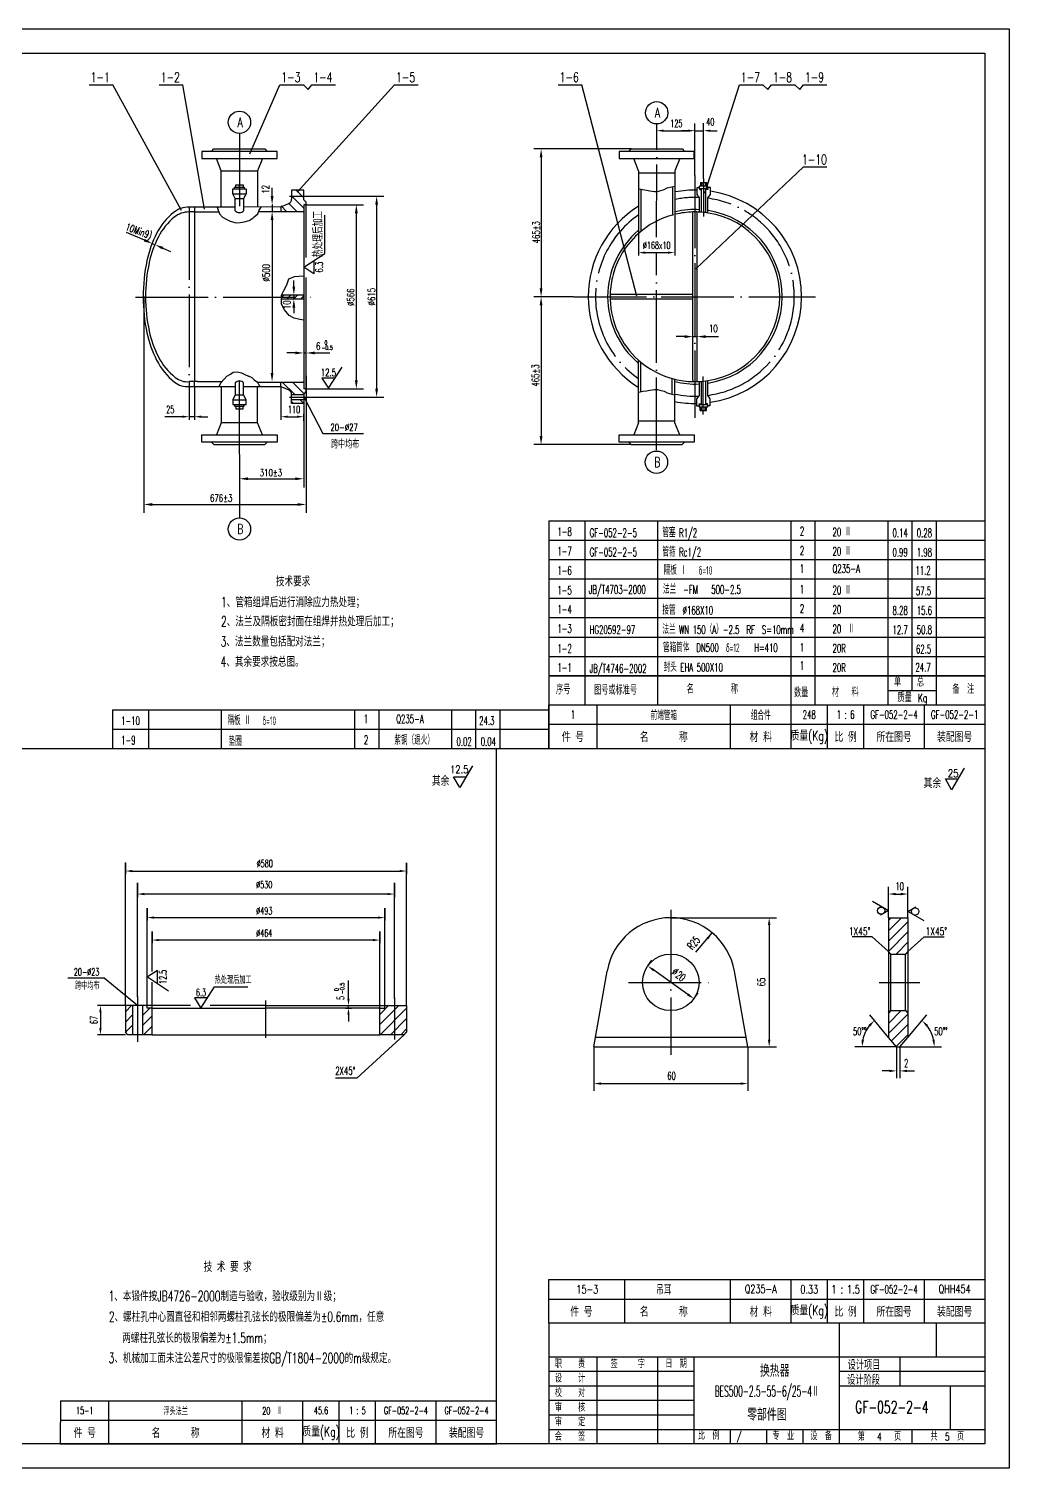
# Model space of a CAD drawing. Extents: x -1168 to 1459, y 189 to 1542.
# Drawn here: x 155 to 559, y 189 to 783 of the extents above; entities that cross this region are included whole.
import ezdxf
from ezdxf.enums import TextEntityAlignment as Align

# ---------------------------------------------------------------- set-up
doc = ezdxf.new("R2010")
doc.units = 0
doc.header["$MEASUREMENT"] = 0
doc.linetypes.add('DASHDOT-M', pattern=[36, 30, -3, 0, -3])
doc.layers.get('0').update_dxf_attribs({"linetype": 'CONTINUOUS'})
for name, color, linetype in [('1', 3, 'CONTINUOUS'), ('CDR_DWG1', 4, 'CONTINUOUS'), ('CDR_DWG2', 2, 'CONTINUOUS'), ('CDR_DWG3', 1, 'DASHDOT-M'), ('XS', 2, 'CONTINUOUS')]:
    doc.layers.add(name, color=color, linetype=linetype)
doc.styles.add('HZ', font='romans', dxfattribs={"width": 0.7, "bigfont": 'hz'})

# ---------------------------------------------------------------- blocks, each defined once
blk = doc.blocks.new('*X80')
at = {"color": 0}
for p, q in [((143.52, 259.53), (135.66, 267.39)), ((147.66, 259.63), (136.76, 270.53)), ((147.66, 263.88), (141, 270.53)), ((147.66, 268.12), (145.25, 270.53)), ((139.27, 259.53), (135.66, 263.15))]:
    blk.add_line(p, q, dxfattribs=at)
blk = doc.blocks.new('*X79')
at = {"color": 0}
for p, q in [((139.69, 161.53), (136.66, 164.57)), ((143.94, 161.53), (139.94, 165.53)), ((147.66, 162.05), (144.18, 165.53)), ((138.21, 154.53), (135.66, 157.08)), ((142.45, 154.53), (139.45, 157.53)), ((146.69, 154.53), (143.69, 157.53))]:
    blk.add_line(p, q, dxfattribs=at)
blk = doc.blocks.new('*X98')
at = {"layer": '1', "color": 0, "linetype": 'Continuous'}
for p, q in [((-20757.83, -20036.37), (-20752.44, -20030.97)), ((-20757.83, -20032.13), (-20756.68, -20030.97)), ((-20757.83, -20040.61), (-20749.83, -20032.61)), ((-20757.83, -20044.86), (-20749.83, -20036.85)), ((-20754.71, -20045.97), (-20749.83, -20041.1)), ((-20757.83, -20074.55), (-20752.59, -20069.31)), ((-20757.83, -20070.31), (-20756.83, -20069.31)), ((-20757.83, -20078.8), (-20749.83, -20070.8)), ((-20756.6, -20081.81), (-20749.83, -20075.04)), ((-20754.66, -20084.11), (-20749.83, -20079.28))]:
    blk.add_line(p, q, dxfattribs=at)
blk = doc.blocks.new('MM')
at = {"layer": 'XS', "color": 3}
blk.add_lwpolyline([(3.85, 6.67), (0, 0), (-1.93, 3.33)], dxfattribs=at)
blk.add_circle((0, 3), 1.5, dxfattribs=at)
blk = doc.blocks.new('*X76')
for p, q in [((120.32, 159.7), (115.19, 164.82)), ((124.13, 160.13), (119.43, 164.82)), ((124, 164.5), (123.68, 164.82)), ((119.77, 156), (119, 156.77)), ((124, 156.01), (122.35, 157.67))]:
    blk.add_line(p, q)
blk = doc.blocks.new('*X74')
for p, q in [((115.19, 200.04), (115.76, 200.61)), ((116.99, 199.01), (118.59, 200.61)), ((119.82, 199.01), (121.42, 200.61)), ((122.65, 199.01), (124, 200.37))]:
    blk.add_line(p, q)
blk = doc.blocks.new('*X75')
for p, q in [((124, 240.87), (120.87, 244)), ((121.21, 235.18), (117.79, 238.6)), ((124, 236.62), (119, 241.62)), ((116.96, 235.18), (114.65, 237.49))]:
    blk.add_line(p, q)

msp = doc.modelspace()

# ---------------------------------------------------------------- linework, layer by layer
for p, q in [((-281.63, 782.8), (559.37, 782.8)), ((559.37, 782.8), (559.37, 188.8)), ((179.81, 759.73), (189.51, 759.73)), ((217.82, 707.8), (189.51, 759.73)), ((208.73, 759.73), (218.43, 759.73)), ((227.35, 708.36), (218.43, 759.73)), ((246.01, 731.23), (258.48, 759.73)), ((258.48, 759.73), (268.18, 759.73)), ((265.65, 715.4), (305.78, 759.73)), ((268.18, 759.73), (270.2, 757.72)), ((270.2, 757.72), (271.69, 759.73)), ((271.69, 759.73), (281.39, 759.73)), ((305.78, 759.73), (315.48, 759.73)), ((373.29, 759.73), (382.99, 759.73)), ((405.7, 672.45), (382.99, 759.73)), ((433.8, 714.97), (448.04, 759.73)), ((448.04, 759.73), (457.74, 759.73)), ((457.74, 759.73), (459.76, 757.72)), ((459.76, 757.72), (461.25, 759.73)), ((461.25, 759.73), (470.95, 759.73)), ((470.95, 759.73), (472.97, 757.72)), ((472.97, 757.72), (474.46, 759.73)), ((474.46, 759.73), (484.16, 759.73)), ((429.7, 722.28), (429.7, 743.67)), ((433.27, 721.07), (433.27, 743.83)), ((413.95, 740.16), (413.95, 742.01)), ((416.75, 740.76), (426.9, 740.76)), ((426.9, 740.76), (424.1, 740.76)), ((429.7, 740.16), (429.7, 742.01)), ((429.7, 740.76), (433.27, 740.76)), ((429.7, 740.76), (433.27, 740.76)), ((433.27, 740.76), (433.27, 742.01)), ((436.07, 740.76), (438.87, 740.76)), ((403.53, 733.21), (363.24, 733.21)), ((366.24, 729.71), (366.24, 675.71)), ((430.09, 683.77), (474.46, 725.79)), ((474.46, 725.79), (484.16, 725.79)), ((255.27, 713.74), (255.27, 717.24)), ((269.28, 713.69), (301.39, 713.69)), ((406.54, 716.75), (408.16, 716.42)), ((408.16, 716.42), (409.76, 716.24)), ((409.76, 716.24), (411.1, 715.89)), ((411.1, 715.89), (413, 715.71)), ((413, 715.71), (414.33, 715.71)), ((414.33, 715.71), (415.22, 715.89)), ((415.22, 715.89), (416.97, 716.42)), ((416.97, 716.42), (418.29, 717.11)), ((418.29, 717.11), (420.21, 717.64)), ((420.21, 717.64), (421.38, 717.82)), ((232.66, 709.23), (232.98, 708.02)), ((232.98, 708.02), (233.57, 706.5)), ((249.44, 706.5), (249.93, 707.91)), ((249.93, 707.91), (250.72, 709.21)), ((250.72, 709.21), (250.73, 709.26)), ((255.27, 710.25), (255.27, 707.4)), ((269.35, 710.21), (293.01, 710.21)), ((298.39, 710.19), (298.39, 634.24)), ((421.35, 707.39), (421.35, 706.3)), ((233.57, 706.5), (234.75, 705.08)), ((234.75, 705.08), (236.53, 704.04)), ((236.53, 704.04), (238, 703.46)), ((238, 703.46), (240.38, 702.75)), ((240.38, 702.75), (242.15, 702.85)), ((242.15, 702.85), (243.72, 703.1)), ((243.72, 703.1), (245.79, 703.69)), ((245.79, 703.69), (247.27, 704.62)), ((247.27, 704.62), (247.87, 705.21)), ((247.87, 705.21), (249.44, 706.5)), ((255.24, 704.3), (255.24, 640.72)), ((276.99, 690.07), (276.99, 705.87)), ((290.01, 706.71), (290.01, 637.71)), ((421.35, 706.85), (421.35, 689.19)), ((202.57, 695.59), (195.24, 698.75)), ((406.44, 700.27), (406.44, 699.49)), ((406.44, 699.49), (406.44, 698.21)), ((406.44, 698.21), (406.44, 689.19)), ((210.18, 692.29), (213.39, 690.9)), ((268.29, 684.37), (276.99, 690.07)), ((409.24, 690.44), (418.55, 690.44)), ((272.45, 681.74), (268.29, 684.37)), ((272.45, 687.11), (272.45, 681.74)), ((264.23, 676.42), (264.23, 678.89)), ((202.34, 672.38), (202.34, 583)), ((264.23, 672.83), (264.23, 671.27)), ((379.64, 672.21), (363.24, 672.21)), ((379.64, 672.21), (363.24, 672.21)), ((264.23, 667.77), (264.23, 665.46)), ((366.24, 668.71), (366.24, 613.86)), ((425.42, 655.77), (421.92, 655.77)), ((428.88, 655.81), (430.54, 655.81)), ((434.07, 655.77), (439.4, 655.77)), ((264.79, 649.03), (261.29, 649.03)), ((272.85, 649.03), (279.09, 649.03)), ((278.47, 634.46), (284.17, 643.16)), ((233.38, 635.21), (234.14, 636.75)), ((234.14, 636.75), (235.43, 638.22)), ((235.43, 638.22), (236.53, 639.51)), ((236.53, 639.51), (238.03, 640.33)), ((238.03, 640.33), (239.19, 641.07)), ((239.19, 641.07), (240.96, 641.23)), ((240.96, 641.23), (242.67, 640.82)), ((242.67, 640.82), (243.96, 640.17)), ((243.96, 640.17), (245.46, 639.51)), ((247.04, 638.72), (245.46, 639.51)), ((247.04, 638.72), (247.93, 637.97)), ((247.93, 637.97), (249.22, 636.93)), ((249.22, 636.93), (249.96, 635.62)), ((249.96, 635.62), (250.2, 635.21)), ((269.3, 639.59), (269.3, 593.62)), ((275.84, 638.63), (278.47, 634.46)), ((281.21, 638.63), (275.84, 638.63)), ((221.06, 635.21), (221.06, 621.47)), ((223.21, 635.22), (223.21, 621.47)), ((258.93, 635.21), (258.93, 621.47)), ((268.45, 630.65), (276.14, 615.84)), ((269.28, 630.74), (301.39, 630.74)), ((269.35, 634.21), (293.01, 634.21)), ((406.54, 632.87), (408.16, 633.21)), ((408.16, 633.21), (409.76, 633.39)), ((409.76, 633.39), (411.1, 633.74)), ((411.1, 633.74), (413, 633.92)), ((413, 633.92), (414.33, 633.92)), ((414.33, 633.92), (415.22, 633.74)), ((415.22, 633.74), (416.97, 633.21)), ((416.97, 633.21), (418.29, 632.52)), ((418.29, 632.52), (420.21, 631.99)), ((268.29, 628.23), (268.29, 593.57)), ((218.26, 622.72), (210.96, 622.72)), ((223.21, 622.72), (221.06, 622.72)), ((226.01, 622.72), (228.81, 622.72)), ((261.73, 622.72), (265.49, 622.72)), ((276.14, 615.84), (292.98, 615.84)), ((241.79, 607.15), (241.79, 580.96)), ((403.44, 611.21), (363.24, 611.21)), ((245.29, 597.12), (265.8, 597.12)), ((269.3, 595.07), (269.3, 583)), ((205.84, 586.5), (265.8, 586.5)), ((369.37, 579.8), (549.37, 579.8)), ((369.37, 571.8), (549.37, 571.8)), ((369.37, 563.8), (549.37, 563.8)), ((369.37, 563.8), (549.37, 563.8)), ((369.37, 555.8), (549.37, 555.8)), ((369.37, 547.8), (549.37, 547.8)), ((369.37, 547.8), (549.37, 547.8)), ((369.37, 539.8), (549.37, 539.8)), ((369.37, 531.8), (549.37, 531.8)), ((369.37, 531.8), (549.37, 531.8)), ((369.37, 523.8), (549.37, 523.8)), ((369.37, 515.8), (549.37, 515.8)), ((549.37, 515.8), (369.37, 515.8)), ((519.37, 509.8), (519.37, 515.8)), ((509.37, 509.8), (529.37, 509.8)), ((339.37, 485.8), (339.37, 501.8)), ((369.37, 485.8), (369.37, 503.8)), ((189.38, 493.8), (369.37, 493.8)), ((369.37, 495.8), (549.37, 495.8)), ((369.37, 495.8), (549.37, 495.8)), ((-256.63, 485.8), (549.37, 485.8)), ((347.87, 198.8), (347.87, 485.8)), ((369.37, 485.8), (549.37, 485.8)), ((194.73, 379.69), (194.73, 438.76)), ((194.73, 438.66), (194.73, 433.99)), ((197.53, 435.24), (307.93, 435.24)), ((310.73, 379.56), (310.73, 438.66)), ((310.73, 438.66), (310.73, 433.99)), ((199.73, 383.31), (199.73, 430.36)), ((199.73, 430.36), (199.73, 424.49)), ((305.73, 382.58), (305.73, 430.36)), ((305.73, 430.36), (305.73, 424.49)), ((509.57, 415.97), (509.57, 428.74)), ((517.57, 415.97), (517.57, 428.74)), ((302.93, 425.74), (202.53, 425.74)), ((512.57, 425.74), (514.57, 425.74)), ((203.73, 379.69), (203.73, 419.94)), ((203.73, 419.94), (203.73, 414.78)), ((206.53, 416.03), (298.93, 416.03)), ((301.73, 379.65), (301.73, 419.86)), ((301.73, 419.86), (301.73, 414.78)), ((419.74, 415.97), (463.34, 415.97)), ((205.73, 393.72), (205.73, 410.22)), ((205.73, 410.22), (205.73, 405.5)), ((299.73, 378.66), (299.73, 410.22)), ((299.73, 410.22), (299.73, 405.5)), ((460.34, 412.97), (460.34, 365.64)), ((296.93, 406.75), (208.53, 406.75)), ((430.1, 401.7), (436.85, 409.76)), ((502.86, 408.02), (494.6, 408.02)), ((509.57, 401.97), (502.86, 408.02)), ((517.57, 401.97), (524.28, 408.02)), ((524.28, 408.02), (532.54, 408.02)), ((410.24, 396.08), (411.99, 398.52)), ((208.01, 394.19), (203.84, 391.56)), ((208.01, 388.82), (208.01, 394.19)), ((426.8, 384.27), (412.69, 394.34)), ((186.02, 390.97), (171.02, 390.97)), ((199.73, 379.71), (186.02, 390.97)), ((203.84, 391.56), (212.55, 385.86)), ((205.73, 377.57), (205.73, 389.32)), ((225.84, 378.71), (231.54, 387.41)), ((231.54, 387.41), (245.29, 387.41)), ((286.77, 382.51), (286.77, 390)), ((228.58, 382.88), (223.21, 382.88)), ((223.21, 382.88), (225.84, 378.71)), ((429.24, 382.53), (430.98, 384.97)), ((194.73, 379.69), (183.18, 379.69)), ((184.43, 376.89), (184.43, 370.51)), ((285.53, 379.71), (288.02, 379.71)), ((285.53, 378.71), (288.02, 378.71)), ((286.77, 378.71), (286.77, 379.71)), ((286.77, 375.91), (286.77, 373.11)), ((509.57, 366.61), (501.81, 375.85)), ((517.57, 366.61), (525.33, 375.85)), ((194.73, 367.71), (183.18, 367.71)), ((309.73, 367.71), (290.18, 349.75)), ((387.97, 362.64), (387.97, 344.53)), ((451.52, 362.64), (451.52, 344.53)), ((451.91, 362.64), (463.34, 362.64)), ((512.9, 362.64), (495.65, 362.64)), ((512.9, 362.64), (512.9, 349.76)), ((514.24, 362.64), (514.24, 349.76)), ((514.24, 362.64), (531.49, 362.64)), ((509.9, 352.76), (506.9, 352.76)), ((517.24, 352.76), (520.24, 352.76)), ((290.18, 349.75), (281.35, 349.75)), ((390.97, 347.53), (448.52, 347.53)), ((369.37, 258.62), (549.37, 258.62)), ((369.37, 258.62), (549.37, 258.62)), ((489.36, 198.83), (489.36, 248.83)), ((529.36, 234.83), (529.36, 248.83)), ((369.36, 234.83), (549.36, 234.83)), ((389.36, 198.83), (389.36, 234.83)), ((414.36, 198.83), (414.36, 234.83)), ((429.36, 198.83), (429.36, 234.83)), ((514.36, 222.83), (514.36, 234.83)), ((514.36, 222.83), (514.36, 234.83)), ((369.36, 228.83), (429.36, 228.83)), ((489.36, 228.83), (549.36, 228.83)), ((369.36, 222.83), (429.36, 222.83)), ((489.36, 222.83), (549.36, 222.83)), ((534.98, 222.83), (534.98, 204.83)), ((369.36, 216.83), (429.36, 216.83)), ((167.97, 208.62), (347.97, 208.62)), ((369.36, 210.83), (429.36, 210.83)), ((369.36, 204.83), (549.36, 204.83)), ((444.36, 198.83), (444.36, 204.83)), ((459.36, 198.83), (459.36, 204.83)), ((474.36, 198.83), (474.36, 204.83)), ((519.36, 198.83), (519.36, 204.83)), ((167.87, 198.8), (347.87, 198.8)), ((559.37, 188.8), (-281.63, 188.8))]:
    msp.add_line(p, q)
for points in [[(337.88, 478.63), (332.73, 469.7), (330.15, 474.16), (335.3, 474.16)], [(540.77, 477.68), (535.62, 468.76), (533.04, 473.22), (538.19, 473.22)]]:
    msp.add_lwpolyline(points)
for centre, radius, start, end in [((429.7, 672.21), 35, 178.15457, 181.8018), ((512.9, 362.64), 14.25, 142.08086, 167.91914), ((514.24, 362.64), 14.25, 12.08086, 37.91914)]:
    msp.add_arc(centre, radius, start, end)
for points in [[(416.75, 741.22), (416.75, 740.29), (413.95, 740.76)], [(426.9, 741.22), (426.9, 740.29), (429.7, 740.76)], [(426.9, 741.22), (426.9, 740.29), (429.7, 740.76)], [(436.07, 741.22), (436.07, 740.29), (433.27, 740.76)], [(366.82, 729.71), (365.66, 729.71), (366.24, 733.21)], [(255.85, 713.74), (254.68, 713.74), (255.27, 710.24)], [(298.97, 710.19), (297.81, 710.19), (298.39, 713.69)], [(255.85, 703.89), (254.68, 703.89), (255.27, 707.39)], [(290.59, 706.71), (289.42, 706.71), (290.01, 710.21)], [(202.34, 695.05), (202.8, 696.12), (205.78, 694.2)], [(209.95, 691.75), (210.41, 692.82), (206.96, 693.68)], [(409.24, 690.9), (409.24, 689.97), (406.44, 690.44)], [(418.55, 690.9), (418.55, 689.97), (421.35, 690.44)], [(264.81, 676.42), (263.64, 676.42), (264.23, 672.92)], [(264.81, 667.77), (263.64, 667.77), (264.23, 671.27)], [(366.82, 675.71), (365.66, 675.71), (366.24, 672.21)], [(366.82, 668.71), (365.66, 668.71), (366.24, 672.21)], [(425.42, 655.18), (425.42, 656.35), (428.92, 655.77)], [(434.07, 655.18), (434.07, 656.35), (430.57, 655.77)], [(264.79, 648.45), (264.79, 649.61), (268.29, 649.03)], [(272.85, 648.45), (272.85, 649.61), (269.35, 649.03)], [(255.83, 640.72), (254.66, 640.72), (255.24, 637.22)], [(290.59, 637.71), (289.42, 637.71), (290.01, 634.21)], [(298.97, 634.24), (297.81, 634.24), (298.39, 630.74)], [(218.26, 623.19), (218.26, 622.26), (221.06, 622.72)], [(226.01, 623.19), (226.01, 622.26), (223.21, 622.72)], [(261.73, 623.19), (261.73, 622.26), (258.93, 622.72)], [(265.49, 623.19), (265.49, 622.26), (268.29, 622.72)], [(366.82, 614.71), (365.66, 614.71), (366.24, 611.21)], [(245.29, 596.53), (245.29, 597.7), (241.79, 597.12)], [(264.79, 596.53), (264.79, 597.7), (268.29, 597.12)], [(205.84, 585.91), (205.84, 587.08), (202.34, 586.5)], [(265.8, 585.91), (265.8, 587.08), (269.3, 586.5)], [(197.53, 435.7), (197.53, 434.77), (194.73, 435.24)], [(307.93, 435.7), (307.93, 434.77), (310.73, 435.24)], [(202.53, 426.21), (202.53, 425.27), (199.73, 425.74)], [(302.93, 426.21), (302.93, 425.27), (305.73, 425.74)], [(512.57, 426.24), (512.57, 425.24), (509.57, 425.74)], [(514.57, 426.24), (514.57, 425.24), (517.57, 425.74)], [(206.53, 416.49), (206.53, 415.56), (203.73, 416.03)], [(298.93, 416.49), (298.93, 415.56), (301.73, 416.03)], [(459.84, 412.97), (460.84, 412.97), (460.34, 415.97)], [(208.53, 407.21), (208.53, 406.28), (205.73, 406.75)], [(296.93, 407.21), (296.93, 406.28), (299.73, 406.75)], [(434.54, 407.78), (435.31, 407.14), (436.85, 409.76)], [(412.98, 394.75), (412.4, 393.93), (410.24, 396.08)], [(287.23, 382.51), (286.3, 382.51), (286.77, 379.71)], [(427.09, 384.68), (426.51, 383.86), (429.24, 382.53)], [(184.9, 376.89), (183.96, 376.89), (184.43, 379.69)], [(287.23, 375.91), (286.3, 375.91), (286.77, 378.71)], [(184.9, 370.51), (183.96, 370.51), (184.43, 367.71)], [(502.02, 371.05), (501.3, 371.74), (503.74, 373.56)], [(525.12, 371.05), (525.84, 371.74), (523.4, 373.56)], [(459.84, 365.64), (460.84, 365.64), (460.34, 362.64)], [(498.47, 365.67), (499.46, 365.57), (498.65, 362.64)], [(528.67, 365.67), (527.68, 365.57), (528.49, 362.64)], [(509.9, 353.26), (509.9, 352.26), (512.9, 352.76)], [(517.24, 353.26), (517.24, 352.26), (514.24, 352.76)], [(390.97, 348.03), (390.97, 347.03), (387.97, 347.53)], [(448.52, 348.03), (448.52, 347.03), (451.52, 347.53)]]:
    msp.add_solid(points)
at = {"layer": 'CDR_DWG1'}
for p, q in [((-256.63, 772.8), (549.37, 772.8)), ((549.37, 772.8), (549.37, 198.8)), ((257.29, 732.21), (226.29, 732.21)), ((226.29, 732.21), (226.29, 729.21)), ((230.29, 732.21), (231.29, 733.21)), ((231.29, 733.21), (252.29, 733.21)), ((252.29, 733.21), (253.29, 732.21)), ((257.29, 729.21), (257.29, 732.21)), ((400.28, 732.21), (398.44, 732.21)), ((398.44, 732.21), (398.44, 729.21)), ((402.44, 732.21), (400.28, 732.21)), ((402.44, 732.21), (403.44, 733.21)), ((429.44, 732.21), (402.44, 732.21)), ((403.44, 733.21), (404.75, 733.21)), ((404.75, 733.21), (424.44, 733.21)), ((424.44, 733.21), (425.44, 732.21)), ((429.44, 729.21), (429.44, 732.21)), ((226.29, 729.21), (257.29, 729.21)), ((234.29, 724.21), (232.29, 729.21)), ((251.29, 729.21), (249.29, 724.21)), ((251.29, 729.21), (251.29, 729.21)), ((398.44, 729.21), (400.28, 729.21)), ((400.28, 729.21), (402.45, 729.21)), ((402.45, 729.21), (404.48, 729.21)), ((404.44, 729.21), (429.44, 729.21)), ((406.44, 724.21), (404.44, 729.21)), ((423.44, 729.21), (421.44, 724.21)), ((423.44, 729.21), (423.44, 729.21)), ((234.29, 724.21), (249.29, 724.21)), ((234.29, 709.23), (234.29, 724.21)), ((249.29, 724.21), (249.29, 709.26)), ((406.44, 724.21), (406.44, 723.31)), ((406.44, 723.34), (421.35, 723.34)), ((406.44, 723.31), (406.44, 700.27)), ((421.35, 724.25), (421.35, 723.35)), ((421.35, 723.35), (421.35, 707.39)), ((432.06, 719.31), (432.06, 717.88)), ((432.06, 719.31), (434.59, 719.31)), ((432.59, 719.31), (432.59, 717.88)), ((434.06, 719.31), (434.06, 717.88)), ((434.59, 719.31), (434.59, 717.88)), ((239.01, 716.71), (244.51, 716.71)), ((239.01, 714.71), (239.01, 716.71)), ((239.01, 714.71), (244.51, 714.71)), ((240.01, 712.71), (239.01, 714.71)), ((239.76, 717.41), (243.76, 717.41)), ((239.76, 716.71), (239.76, 717.41)), ((240.26, 718.41), (243.26, 718.41)), ((240.26, 717.41), (240.26, 718.41)), ((241.76, 717.41), (241.76, 718.41)), ((243.26, 718.41), (243.26, 717.41)), ((244.51, 714.71), (243.51, 712.71)), ((243.76, 717.41), (243.76, 716.71)), ((244.51, 716.71), (244.51, 714.71)), ((263.29, 716.21), (263.29, 712.51)), ((268.29, 716.21), (263.29, 716.21)), ((268.29, 712.21), (268.29, 716.21)), ((407.42, 716.61), (407.42, 699.31)), ((420.46, 717.53), (420.46, 706.01)), ((430.57, 717.34), (431.56, 717.34)), ((430.57, 714.47), (430.57, 717.34)), ((431.56, 713.11), (430.57, 714.47)), ((431.56, 717.34), (431.56, 717.86)), ((431.56, 716.85), (431.56, 717.34)), ((431.56, 716.85), (431.56, 716.48)), ((431.56, 716.48), (432.45, 716.48)), ((431.56, 708.25), (431.56, 713.11)), ((435.09, 717.86), (431.57, 717.86)), ((431.57, 716.88), (435.09, 716.88)), ((432.46, 707.01), (432.46, 716.88)), ((434.19, 706.83), (434.19, 716.88)), ((435.09, 716.48), (434.2, 716.48)), ((435.09, 717.34), (435.09, 717.86)), ((436.07, 717.34), (435.09, 717.34)), ((435.09, 716.85), (435.09, 717.34)), ((435.09, 716.88), (435.09, 716.48)), ((435.09, 713.11), (436.07, 714.47)), ((435.09, 707.7), (435.09, 713.11)), ((436.07, 714.47), (436.07, 717.34)), ((240.01, 709.24), (221.06, 709.2)), ((223.22, 707.21), (221.06, 707.22)), ((223.2, 709.21), (223.2, 707.22)), ((223.22, 707.21), (223.22, 637.22)), ((223.22, 707.21), (224.57, 707.21)), ((224.57, 707.21), (233.27, 707.21)), ((240.01, 712.71), (243.51, 712.71)), ((240.01, 707.71), (240.01, 712.71)), ((243.51, 712.71), (243.51, 707.71)), ((258.93, 709.28), (243.51, 709.25)), ((249.93, 707.39), (259.11, 707.39)), ((258.93, 709.28), (262.1, 710.68)), ((258.93, 709.28), (258.93, 707.39)), ((259.11, 707.39), (268.38, 707.39)), ((269.29, 711.21), (268.29, 712.21)), ((269.29, 710.21), (268.29, 710.21)), ((268.29, 710.21), (268.29, 707.64)), ((268.29, 707.64), (268.29, 672.9)), ((269.29, 710.48), (269.29, 711.21)), ((269.29, 688.37), (269.29, 710.48)), ((428.86, 673.33), (428.86, 707.08)), ((430.52, 707.08), (430.52, 637.32)), ((431.56, 707.05), (431.56, 708.14)), ((435.09, 706.65), (435.09, 707.7)), ((205.84, 694.15), (206.95, 693.69)), ((261.36, 677.1), (262.23, 679.64)), ((262.23, 679.64), (264.47, 680.53)), ((264.47, 680.53), (266.34, 680.69)), ((266.34, 680.69), (268.33, 680.84)), ((269.29, 634.39), (269.29, 680.15)), ((259.13, 672.92), (260, 674.56)), ((259.13, 671.27), (259.13, 672.92)), ((259.13, 669.18), (259.13, 671.27)), ((268.28, 672.83), (259.37, 672.83)), ((268.33, 671.27), (259.37, 671.27)), ((260, 674.56), (261.36, 677.1)), ((268.29, 672.9), (268.29, 671.33)), ((268.29, 671.33), (268.29, 637.06)), ((394.72, 673.26), (428.87, 673.26)), ((428.87, 671.26), (394.72, 671.26)), ((428.86, 671.12), (428.86, 673.33)), ((260.37, 666.8), (259.13, 669.18)), ((262.36, 664.55), (260.37, 666.8)), ((428.86, 637.83), (428.86, 671.12)), ((264.34, 663.37), (262.36, 664.55)), ((266.71, 662.9), (264.34, 663.37)), ((268.33, 662.61), (266.71, 662.9)), ((268.29, 649.03), (269.35, 649.03)), ((406.44, 644.94), (406.44, 646.22)), ((406.44, 644.15), (406.44, 644.94)), ((406.44, 621.11), (406.44, 644.15)), ((407.42, 633.06), (407.42, 645.11)), ((223.24, 637.22), (221.11, 637.26)), ((223.21, 635.22), (223.22, 637.22)), ((224.53, 637.21), (223.24, 637.22)), ((224.53, 637.21), (234.51, 637.21)), ((240.01, 636.71), (240.01, 631.71)), ((243.51, 631.71), (243.51, 636.71)), ((249.09, 637.04), (259.06, 637.04)), ((258.93, 635.21), (258.93, 637.04)), ((259.06, 637.04), (268.38, 637.04)), ((268.29, 637.06), (268.29, 634.21)), ((420.37, 631.96), (420.37, 638.31)), ((421.35, 637.03), (421.35, 638.12)), ((421.35, 621.08), (421.35, 637.03)), ((428.86, 637.83), (428.87, 637.35)), ((431.41, 637.32), (431.41, 636.49)), ((431.41, 636.49), (431.41, 631.47)), ((432.3, 637.43), (432.3, 627.7)), ((434.04, 637.52), (434.04, 627.7)), ((434.93, 637.62), (434.93, 636.85)), ((434.93, 636.85), (434.93, 631.47)), ((221.11, 635.21), (240.01, 635.21)), ((234.29, 635.21), (234.29, 620.21)), ((240.01, 631.71), (239.01, 629.71)), ((239.01, 629.71), (244.51, 629.71)), ((239.01, 629.71), (239.01, 627.71)), ((240.01, 631.71), (243.51, 631.71)), ((243.51, 635.21), (258.93, 635.21)), ((244.51, 629.71), (243.51, 631.71)), ((244.51, 627.71), (244.51, 629.71)), ((249.29, 620.21), (249.29, 635.21)), ((258.93, 635.21), (262.12, 633.75)), ((263.29, 629.89), (263.29, 631.93)), ((263.29, 631.93), (263.29, 631.93)), ((263.29, 628.21), (263.29, 629.89)), ((263.34, 631.91), (268.32, 631.91)), ((263.34, 629.88), (268.32, 629.88)), ((269.29, 634.21), (268.29, 634.21)), ((269.29, 633.21), (268.29, 632.21)), ((268.29, 632.21), (268.29, 631.93)), ((268.29, 631.93), (268.29, 629.89)), ((268.29, 629.89), (268.29, 628.21)), ((269.29, 633.21), (269.29, 634.39)), ((420.21, 631.99), (421.38, 631.81)), ((431.41, 631.47), (430.42, 630.11)), ((430.42, 630.11), (430.42, 627.24)), ((434.93, 631.47), (435.92, 630.11)), ((435.92, 630.11), (435.92, 627.24)), ((239.01, 627.71), (244.51, 627.71)), ((239.76, 627.71), (239.76, 627.01)), ((239.76, 627.01), (243.76, 627.01)), ((240.26, 627.01), (240.26, 626.01)), ((240.26, 626.01), (243.26, 626.01)), ((241.76, 627.01), (241.76, 626.01)), ((243.26, 626.01), (243.26, 627.01)), ((243.76, 627.01), (243.76, 627.71)), ((268.29, 628.21), (263.29, 628.21)), ((268.29, 621.09), (268.29, 623.97)), ((430.42, 627.24), (431.41, 627.24)), ((431.41, 628.1), (432.29, 628.1)), ((431.41, 627.73), (431.41, 628.09)), ((431.41, 627.73), (431.41, 627.24)), ((431.41, 627.24), (431.41, 626.71)), ((431.42, 627.7), (434.93, 627.7)), ((434.93, 626.71), (431.42, 626.71)), ((431.91, 625.27), (431.91, 626.7)), ((431.91, 625.27), (434.43, 625.27)), ((432.43, 625.27), (432.43, 626.7)), ((433.91, 625.27), (433.91, 626.7)), ((434.95, 628.1), (434.05, 628.1)), ((434.43, 625.27), (434.43, 626.7)), ((434.93, 627.73), (434.95, 628.1)), ((434.93, 627.73), (434.93, 627.24)), ((434.93, 627.24), (434.93, 626.71)), ((435.92, 627.24), (434.93, 627.24)), ((234.29, 620.21), (232.29, 615.21)), ((249.29, 620.21), (234.29, 620.21)), ((251.29, 615.21), (249.29, 620.21)), ((406.44, 620.21), (404.44, 615.21)), ((406.44, 620.21), (406.44, 621.11)), ((406.44, 621.08), (421.35, 621.08)), ((421.35, 620.17), (421.35, 621.08)), ((423.44, 615.21), (421.44, 620.21)), ((226.29, 615.21), (257.29, 615.21)), ((226.29, 612.21), (226.29, 615.21)), ((257.29, 612.21), (226.29, 612.21)), ((230.29, 612.21), (231.29, 611.21)), ((251.29, 615.21), (251.29, 615.21)), ((252.29, 611.21), (253.29, 612.21)), ((257.29, 615.21), (257.29, 612.21)), ((398.44, 615.21), (400.28, 615.21)), ((398.44, 612.21), (398.44, 615.21)), ((400.28, 612.21), (398.44, 612.21)), ((400.28, 615.21), (402.45, 615.21)), ((402.44, 612.21), (400.28, 612.21)), ((429.44, 612.21), (402.44, 612.21)), ((402.44, 612.21), (403.44, 611.21)), ((402.45, 615.21), (404.48, 615.21)), ((404.44, 615.21), (429.44, 615.21)), ((423.44, 615.21), (423.44, 615.21)), ((424.44, 611.21), (425.44, 612.21)), ((429.44, 615.21), (429.44, 612.21)), ((231.29, 611.21), (252.29, 611.21)), ((403.44, 611.21), (404.75, 611.21)), ((404.75, 611.21), (424.44, 611.21)), ((369.37, 579.8), (369.37, 485.8)), ((384.37, 515.8), (384.37, 579.8)), ((414.37, 515.8), (414.37, 579.8)), ((469.37, 515.8), (469.37, 579.8)), ((479.37, 515.8), (479.37, 579.8)), ((509.37, 515.8), (509.37, 579.8)), ((519.37, 515.8), (519.37, 579.8)), ((529.37, 515.8), (529.37, 579.8)), ((384.37, 503.8), (384.37, 515.8)), ((414.37, 503.8), (414.37, 515.8)), ((469.37, 503.8), (469.37, 515.8)), ((479.37, 503.8), (479.37, 515.8)), ((509.37, 503.8), (509.37, 515.8)), ((529.37, 503.8), (529.37, 515.8)), ((189.38, 501.8), (369.37, 501.8)), ((189.38, 501.8), (189.38, 485.8)), ((204.38, 485.8), (204.38, 501.8)), ((234.38, 485.8), (234.38, 501.8)), ((289.38, 485.8), (289.38, 501.8)), ((299.38, 485.8), (299.38, 501.8)), ((329.37, 485.8), (329.37, 501.8)), ((349.37, 485.8), (349.37, 501.8)), ((369.37, 503.8), (549.37, 503.8)), ((389.37, 485.8), (389.37, 503.8)), ((444.37, 485.8), (444.37, 503.8)), ((469.37, 485.8), (469.37, 503.8)), ((484.37, 485.8), (484.37, 503.8)), ((499.37, 485.8), (499.37, 503.8)), ((524.37, 485.8), (524.37, 503.8)), ((509.57, 415.97), (509.57, 401.97)), ((509.57, 415.97), (517.57, 415.97)), ((517.57, 415.97), (517.57, 401.97)), ((509.57, 401.97), (509.57, 366.61)), ((510.57, 400.97), (509.57, 401.97)), ((510.57, 377.64), (510.57, 400.97)), ((510.57, 400.97), (516.57, 400.97)), ((517.57, 401.97), (516.57, 400.97)), ((516.57, 377.64), (516.57, 400.97)), ((517.57, 401.97), (517.57, 366.61)), ((387.97, 362.64), (393.48, 393.93)), ((451.52, 362.64), (446.01, 393.93)), ((194.73, 379.71), (194.73, 368.71)), ((197.73, 379.71), (194.73, 379.71)), ((197.73, 379.71), (197.73, 367.71)), ((201.73, 379.71), (197.73, 379.71)), ((201.73, 379.71), (201.73, 367.71)), ((203.73, 379.71), (201.73, 379.71)), ((203.73, 378.71), (203.73, 379.71)), ((205.73, 378.71), (203.73, 378.71)), ((221.62, 379.71), (203.98, 379.71)), ((205.73, 378.71), (252.73, 378.71)), ((205.73, 367.71), (205.73, 378.71)), ((252.73, 379.71), (229.72, 379.71)), ((252.73, 379.71), (301.73, 379.71)), ((299.73, 378.71), (252.73, 378.71)), ((299.73, 367.71), (299.73, 378.71)), ((299.73, 378.71), (301.73, 378.71)), ((301.73, 379.71), (310.73, 379.71)), ((301.73, 378.71), (301.73, 379.71)), ((310.73, 379.71), (310.73, 368.71)), ((510.57, 377.64), (509.57, 376.64)), ((510.57, 377.64), (516.57, 377.64)), ((516.57, 377.64), (517.57, 376.64)), ((195.73, 367.71), (194.73, 368.71)), ((309.73, 367.71), (310.73, 368.71)), ((197.73, 367.71), (195.73, 367.71)), ((201.73, 367.71), (197.73, 367.71)), ((205.73, 367.71), (201.73, 367.71)), ((205.73, 367.71), (299.73, 367.71)), ((309.73, 367.71), (299.73, 367.71)), ((387.97, 362.64), (451.52, 362.64)), ((450.82, 366.61), (388.67, 366.61)), ((512.9, 362.64), (509.57, 366.61)), ((512.9, 362.64), (514.24, 362.64)), ((514.24, 362.64), (517.57, 366.61)), ((369.37, 266.62), (549.37, 266.62)), ((369.37, 266.62), (549.37, 266.62)), ((369.37, 266.62), (549.37, 266.62)), ((369.37, 248.62), (369.37, 266.62)), ((400.81, 248.62), (400.81, 266.62)), ((444.37, 248.62), (444.37, 266.62)), ((469.37, 248.62), (469.37, 266.62)), ((484.37, 248.62), (484.37, 266.62)), ((499.37, 248.62), (499.37, 266.62)), ((524.37, 248.62), (524.37, 266.62)), ((369.37, 248.83), (549.37, 248.83)), ((369.37, 248.83), (549.37, 248.83)), ((369.37, 248.83), (369.37, 198.8)), ((489.36, 198.83), (489.36, 248.83)), ((167.97, 216.62), (167.87, 198.8)), ((167.97, 216.62), (347.97, 216.62)), ((187.97, 198.62), (187.97, 216.62)), ((242.97, 198.62), (242.97, 216.62)), ((267.97, 198.62), (267.97, 216.62)), ((282.97, 198.62), (282.97, 216.62)), ((297.97, 198.62), (297.97, 216.62)), ((322.97, 198.62), (322.97, 216.62)), ((549.37, 198.8), (-256.63, 198.8))]:
    msp.add_line(p, q, dxfattribs=at)
for points in [[(221.13, 709.21, 0.001803), (221.06, 709.21, 0.17134), (214.58, 706.93, 0.104788), (207.62, 698.38, 0.066302), (203.63, 687.16, 0.052443), (202.06, 672.21, 0.052443)], [(221.06, 707.21, 0.171103), (214.92, 705.05, 0.104819), (208.33, 696.96, 0.066378), (204.55, 686.35, 0.05252), (203.06, 672.21, 0.05252)], [(202.06, 672.21, 0.052443), (203.63, 657.27, 0.066302), (207.62, 646.05, 0.104788), (214.99, 637, 0.198534), (221.06, 635.21, 0.001201), (221.11, 635.21, 0.104788)], [(203.06, 672.21, 0.05252), (204.55, 658.08, 0.066378), (208.33, 647.46, 0.104819), (215.3, 638.91, 0.198314), (221.06, 637.21, 0.00127), (221.11, 637.21, 0.104819)]]:
    msp.add_lwpolyline(points, format="xyb", dxfattribs=at)
msp.add_circle((419.74, 389.3), 11.67, dxfattribs=at)
for centre, radius, start, end in [((428.58, 672.37), 44, 279.64301, 279.64301), ((428.74, 672.21), 44, 80.35699, 80.35699), ((437.76, 672.37), 44, 260.35699, 260.35699), ((437.91, 672.21), 44, 99.64301, 99.64301), ((429.7, 672.21), 44, 88.79799, 100.50353), ((429.7, 672.21), 44, 278.22959, 81.61843), ((241.76, 709.37), 2.41, 223.35475, 316.64525), ((261.29, 712.51), 2, 293.97662, 0), ((429.7, 672.21), 44, 122.045, 237.95435), ((429.7, 672.21), 36, 86.90672, 102.92965), ((429.7, 672.21), 35, 91.34767, 103.30244), ((429.7, 672.21), 35, 88.62821, 91.34767), ((429.7, 672.21), 35, 86.94149, 88.62821), ((429.7, 672.21), 35, 85.46503, 86.94149), ((429.7, 672.21), 35, 81.08561, 85.46503), ((429.7, 672.21), 36, 278.45106, 81.34872), ((429.7, 672.21), 35, 104.67294, 131.94559), ((429.7, 672.21), 35, 278.67038, 81.07774), ((429.7, 672.21), 36, 130.32152, 229.54056), ((429.7, 672.21), 35, 131.94559, 151.26635), ((429.7, 672.21), 35, 151.26635, 164.84576), ((429.7, 672.21), 35, 164.84576, 178.15457), ((429.7, 672.21), 35, 181.8018, 228.19543), ((429.7, 672.21), 35, 228.19543, 256.22208), ((241.76, 635.06), 2.41, 43.35475, 136.64525), ((429.7, 672.21), 36, 256.59713, 272.76162), ((429.7, 672.21), 35, 256.22208, 268.52434), ((429.7, 672.21), 35, 268.60898, 271.39385), ((429.7, 672.21), 35, 271.39631, 272.80103), ((429.7, 672.21), 35, 272.80721, 278.67038), ((261.29, 631.93), 2, 0, 65.32878), ((429.7, 672.21), 41, 258.30338, 272.43771), ((429.7, 672.21), 44, 259.2197, 270.94713), ((419.74, 389.3), 26.67, 9.99015, 170.00985)]:
    msp.add_arc(centre, radius, start, end, dxfattribs=at)
at = {"layer": 'CDR_DWG2'}
for centre in [(241.79, 744.23), (413.95, 748.15), (413.83, 603.95), (241.79, 576.36)]:
    msp.add_circle(centre, 4.6, dxfattribs=at)
at = {"layer": 'CDR_DWG3', "linetype": 'DASHDOT-M'}
for p, q in [((413.91, 696.75), (413.95, 743.55)), ((241.79, 739.62), (241.79, 704.21)), ((429.7, 722.21), (429.7, 622.21)), ((433.27, 721), (433.27, 705.33)), ((262.42, 713.69), (269.21, 713.69)), ((221.06, 709.2), (221.06, 635.21)), ((413.83, 608.91), (413.9, 690.44)), ((198.91, 672.07), (271.29, 672.07)), ((379.7, 672.21), (479.45, 672.21)), ((241.79, 607.21), (241.79, 640.21)), ((433.11, 623.58), (433.11, 639.25)), ((262.42, 630.74), (269.21, 630.74)), ((419.74, 419.18), (419.74, 359.36)), ((402.31, 389.3), (436.35, 389.3)), ((505.71, 389.3), (522.46, 389.3)), ((199.73, 383.52), (199.73, 364.71)), ((252.73, 366.36), (252.73, 381.87)), ((305.73, 382.92), (305.73, 365.68))]:
    msp.add_line(p, q, dxfattribs=at)
for start, end in [(87.46837, 101.24706), (277.26656, 82.42566), (124.57092, 235.52298)]:
    msp.add_arc((429.7, 672.21), 41, start, end, dxfattribs=at)

# ---------------------------------------------------------------- block references
for name, p in [('*X74', (144.29, 472.21)), ('*X76', (144.29, 472.21)), ('*X98', (21267.4, 20446.94))]:
    msp.add_blockref(name, p)
for name, p, rotation in [('MM', (509.57, 418.89), 90), ('MM', (517.57, 418.55), 270), ('*X79', (40.2, 515.37), 270), ('*X80', (40.2, 515.37), 270)]:
    msp.add_blockref(name, p, dxfattribs=dict(rotation=rotation))
at = {"layer": 'CDR_DWG1'}
msp.add_blockref('*X75', (144.29, 472.21), dxfattribs=at)

# ---------------------------------------------------------------- texts
at = {"style": 'HZ'}
for s, height, width, p in [('125', 3, 0.65, (419.55, 742.26)), ('40', 3, 0.65, (434.39, 742.9)), ('%%c168x10', 3, 0.65, (408.2, 691.94)), ('0', 1.7, 0.7, (276.85, 652.41)), ('6', 3, 0.7, (273.41, 650.33)), ('-0.5', 1.7, 0.7, (275.6, 650.33)), ('25', 3, 0.65, (211.58, 624.22)), ('110', 3, 0.65, (261.82, 624.22)), ('跨中均布', 3.2, 0.7, (279.57, 609.7)), ('1-8', 3.5, 0.6, (372.97, 573.51)), ('GF-052-2-5', 3.5, 0.6, (386.27, 573.08)), ('管塞 R1/2 ', 3.5, 0.6, (416.27, 573.08)), ('20 Ⅱ', 3.5, 0.6, (486.47, 573.41)), ('1-7', 3.5, 0.6, (372.97, 565.51)), ('GF-052-2-5', 3.5, 0.6, (386.27, 565.08)), ('管箍 Rc1/2 ', 3.5, 0.6, (416.27, 565.08)), ('20 Ⅱ', 3.5, 0.6, (486.47, 565.41)), ('1-6', 3.5, 0.6, (372.97, 557.51)), ('隔板 Ⅰ   δ=10', 3.5, 0.6, (416.79, 557.53)), ('Q235-A', 3.5, 0.6, (486.47, 558.25)), ('11.2', 3.5, 0.6, (520.67, 557.53)), ('技术要求', 4.2, 0.65, (256.83, 552.69)), ('1-5', 3.5, 0.6, (372.97, 549.33)), ('JB/T4703-2000', 3.5, 0.6, (385.94, 549.64)), ('法兰  -FM   500-2.5', 3.5, 0.6, (416.51, 549.64)), ('20 Ⅱ', 3.5, 0.6, (486.47, 549.41)), ('1、管箱组焊后进行消除应力热处理；', 4.2, 0.65, (234.2, 544.12)), ('2、法兰及隔板密封面在组焊并热处理后加工；', 4.2, 0.65, (234.2, 536.18)), ('1-4', 3.5, 0.6, (372.97, 541.51)), ('接管  %%C168X10', 3.5, 0.6, (416.27, 541.08)), ('20  ', 3.5, 0.6, (486.47, 541.41)), ('1-3', 3.5, 0.6, (372.97, 533.51)), ('HG20592-97', 3.5, 0.6, (386.27, 533.08)), ('法兰 WN 150（A）-2.5  RF  S=10mm', 3.5, 0.6, (416.27, 533.08)), ('20  Ⅱ', 3.5, 0.6, (486.47, 533.41)), ('3、法兰数量包括配对法兰；', 4.2, 0.65, (234.02, 527.88)), ('1-2', 3.5, 0.6, (372.97, 525.33)), ('管箱筒体  DN500  δ=12   H=410', 3.5, 0.6, (416.51, 525.64)), ('20R', 3.5, 0.6, (486.47, 525.41)), ('4、其余要求按总图。', 4.2, 0.65, (234.02, 519.52)), ('1-1', 3.5, 0.6, (372.97, 517.51)), ('JB/T4746-2002', 3.5, 0.6, (386.27, 517.08)), ('封头 EHA 500X10', 3.5, 0.6, (416.79, 517.53)), ('20R', 3.5, 0.6, (486.47, 517.41)), ('24.7', 3.5, 0.6, (520.67, 517.53)), ('序号', 3.5, 0.65, (372.42, 508.26)), ('图号或标准号', 3.5, 0.65, (388.09, 508.07)), ('名         称', 3.5, 0.65, (426.29, 508.44)), ('数量', 3.5, 0.65, (470.59, 507)), ('材   料', 3.5, 0.65, (486.25, 507.2)), ('单', 3.5, 0.65, (511.77, 511.46)), ('总', 3.5, 0.65, (521.3, 511.46)), ('备  注', 3.5, 0.65, (535.9, 508.42)), ('质量', 3.5, 0.65, (513.26, 504.97)), ('Kg', 3.5, 0.65, (521.69, 504.92)), ('1-10', 3.5, 0.6, (192.98, 495.51)), ('隔板 Ⅱ   δ=10', 3.5, 0.6, (236.8, 495.53)), ('Q235-A', 3.5, 0.6, (306.48, 496.25)), ('24.3', 3.5, 0.6, (340.68, 495.53)), ('1-9', 3.5, 0.6, (192.98, 487.51)), ('垫圈', 3.5, 0.6, (237.28, 486.93)), ('12.5', 3.2, 0.8, (328.63, 475.56)), ('25', 3.2, 0.8, (534.06, 473.92)), ('其余', 4, 0.7, (321.15, 470.41)), ('其余', 4, 0.7, (524.04, 469.47)), ('10', 3.2, 0.6, (512.45, 427.34)), ('1X45%%D', 3.2, 0.7, (493.25, 408.73)), ('1X45%%D', 3.2, 0.7, (524.91, 408.73)), ('跨中均布', 3, 0.65, (173.97, 386.36)), ('50%%d%%d', 3.2, 0.6, (494.91, 367.47)), ('50%%d%%d', 3.2, 0.6, (528.43, 367.47)), ('2', 3.2, 0.6, (515.98, 354.36)), ('2X45%%d', 3.2, 0.65, (281.35, 351.19)), ('60', 3.2, 0.6, (418.3, 349.13)), ('           技 术 要 求', 4.2, 0.65, (204.66, 269.83)), ('1、本锻件按JB4726-2000制造与验收，验收级别为Ⅱ级；', 4.2, 0.65, (187.79, 257.74)), ('2、螺柱孔中心圆直径和相邻两螺柱孔弦长的极限偏差为%%P0.6mm，任意', 4.2, 0.65, (187.92, 249.2)), ('  两螺柱孔弦长的极限偏差为%%P1.5mm；', 4.2, 0.65, (189.7, 240.48)), ('3、机械加工面未注公差尺寸的极限偏差按GB/T1804-2000的m级规定。', 4.2, 0.65, (187.84, 232.2)), ('职    责', 3.2, 0.7, (371.92, 230.22)), ('签     字', 3.2, 0.7, (394.93, 230.17)), ('日  期', 3.2, 0.7, (417.48, 230.26)), ('设计项目', 4, 0.65, (492.71, 229.42)), ('设    计', 3.2, 0.7, (371.92, 224.22)), ('设计阶段', 4, 0.65, (492.5, 223.27)), ('校    对', 3.2, 0.7, (371.92, 218.22)), ('审    核', 3.2, 0.7, (371.92, 212.22)), ('GF-052-2-4', 5, 0.65, (495.84, 211.51)), ('审    定', 3.2, 0.7, (371.92, 206.22)), ('会    签', 3.2, 0.7, (371.92, 200.22)), ('比  例', 3.2, 0.7, (430.95, 200.64)), ('/', 3.2, 0.7, (446.91, 200.46)), ('专  业', 3.2, 0.7, (461.72, 200.43)), ('设  备', 3.2, 0.7, (477.3, 200.43)), ('第   4   页', 3.2, 0.7, (496.9, 200.23)), ('共  5  页', 3.2, 0.7, (526.9, 200.23))]:
    msp.add_text(s, height=height, dxfattribs=dict(at, width=width)).set_placement(p)
for s, height, rotation, width, p in [('12', 3, 90, 0.7, (254.08, 716.54)), ('10Min9)', 3, 339.15926, 0.7, (199.76, 697.92)), ('热处理后加工', 3.5, 90, 0.7, (276.09, 698.08)), ('465%%P3 ', 3, 90, 0.7, (365.69, 699.54)), ('%%C500 ', 3, 90, 0.7, (254.28, 682.84)), ('6.3', 3, 90, 0.7, (276.18, 684.44)), ('%%C566', 3, 90, 0.7, (289.18, 672.04)), ('%%C615', 3, 90, 0.7, (297.78, 672.24)), ('10', 3, 90, 0.7, (262.87, 668.94)), ('465%%P3 ', 3, 90, 0.7, (365.39, 640.44)), ('12.5', 3, 90, 0.65, (211.72, 391.56)), ('5', 3, 90, 0.65, (285, 382.88)), ('67', 3, 90, 0.65, (183.23, 373.77))]:
    msp.add_text(s, height=height, rotation=rotation, dxfattribs=dict(at, width=width)).set_placement(p, align=Align.CENTER)
for s, height, width, p in [('10', 3, 0.7, (437.29, 657.64)), ('12.5', 3, 0.7, (278.47, 639.45)), ('20-%%C27', 3, 0.7, (284.98, 616.84)), ('310%%P3', 3, 0.7, (254.78, 598.14)), ('676%%P3 ', 3, 0.7, (234.98, 587.65)), ('紫铜（退火）', 3.5, 0.6, (313.86, 487.43)), ('%%C580 ', 3, 0.65, (252.9, 436.85)), ('%%C530 ', 3, 0.65, (252.7, 428.12)), ('%%C493 ', 3, 0.65, (252.7, 417.34)), ('%%C464 ', 3, 0.65, (252.7, 408.13)), ('20-%%C23', 3, 0.65, (178.71, 392.09)), ('热处理后加工', 3, 0.65, (239.17, 388.74)), ('6.3', 3, 0.65, (225.91, 383.61))]:
    msp.add_text(s, height=height, dxfattribs=dict(at, width=width)).set_placement(p, align=Align.CENTER)
for s, height, width, p in [('2', 3.5, 0.6, (473.91, 575.52)), ('0.14', 3.5, 0.6, (514.37, 574.78)), ('0.28', 3.5, 0.6, (524.37, 574.78)), ('2', 3.5, 0.6, (473.91, 567.52)), ('0.99', 3.5, 0.6, (514.37, 566.78)), ('1.98', 3.5, 0.6, (524.37, 566.78)), ('1', 3.5, 0.6, (473.91, 560.03)), ('1', 3.5, 0.6, (473.91, 551.52)), ('57.5', 3.5, 0.6, (524.03, 550.82)), ('2', 3.5, 0.6, (473.91, 543.52)), ('8.28', 3.5, 0.6, (514.37, 542.78)), ('15.6', 3.5, 0.6, (524.37, 542.78)), ('4', 3.5, 0.6, (473.91, 535.52)), ('12.7', 3.5, 0.6, (514.37, 534.78)), ('50.8', 3.5, 0.6, (524.37, 534.78)), ('1', 3.5, 0.6, (473.91, 527.52)), ('62.5', 3.5, 0.6, (524.03, 526.82)), ('1', 3.5, 0.6, (473.91, 520.03)), ('1', 3.5, 0.6, (293.92, 498.03)), ('1', 3.5, 0.6, (379.37, 499.8)), ('前端管箱', 3.5, 0.6, (416.87, 499.8)), ('组合件', 3.5, 0.6, (456.87, 499.8)), ('248', 3.5, 0.6, (476.87, 499.8)), ('1 : 6', 3.5, 0.6, (491.87, 499.8)), ('GF-052-2-4', 3.5, 0.6, (511.87, 499.8)), ('GF-052-2-1', 3.5, 0.6, (536.87, 499.8)), ('名      称', 4, 0.7, (416.87, 490.8)), ('质量(Kg)', 4, 0.7, (476.87, 490.8)), ('装配图号', 4, 0.7, (536.87, 490.8)), ('2', 3.5, 0.6, (294.02, 489.38)), ('0.02', 3.5, 0.6, (334.48, 488.65)), ('0.04', 3.5, 0.6, (344.48, 488.65)), ('件 号', 4, 0.7, (379.37, 490.8)), ('材 料', 4, 0.7, (456.87, 490.8)), ('比 例', 4, 0.7, (491.87, 490.8)), ('所在图号', 4, 0.7, (511.87, 490.8)), ('15-3', 3.5, 0.7, (385.32, 262.62)), ('吊耳', 3.5, 0.7, (416.87, 262.62)), ('Q235-A', 3.5, 0.7, (456.87, 262.62)), ('0.33', 3.5, 0.7, (476.87, 262.62)), ('1 : 1.5', 3.5, 0.7, (491.87, 262.62)), ('GF-052-2-4', 3.5, 0.6, (511.87, 262.62)), ('QHH454', 3.5, 0.7, (536.87, 262.62)), ('件 号', 4, 0.7, (382.85, 253.62)), ('名      称', 4, 0.7, (416.87, 253.62)), ('材 料', 4, 0.7, (456.87, 253.62)), ('质量(Kg)', 4, 0.7, (476.87, 253.62)), ('比 例', 4, 0.7, (491.87, 253.62)), ('所在图号', 4, 0.7, (511.87, 253.62)), ('装配图号', 4, 0.7, (536.87, 253.62)), ('换热器', 5, 0.65, (462.6, 229.27)), ('BES500-2.5-55-6/25-4Ⅱ', 4.5, 0.5, (459.4, 220.27)), ('15-1', 3, 0.65, (177.97, 212.62)), ('浮头法兰', 3, 0.65, (215.47, 212.62)), ('20  Ⅱ', 3, 0.65, (255.47, 212.62)), ('45.6', 3, 0.65, (275.47, 212.62)), ('1 : 5', 3, 0.65, (290.47, 212.62)), ('GF-052-2-4', 3, 0.65, (310.47, 212.62)), ('GF-052-2-4', 3, 0.65, (335.47, 212.62)), ('零部件图', 5, 0.65, (459.37, 211.21)), ('件 号', 4, 0.7, (177.97, 203.62)), ('名      称', 4, 0.7, (215.47, 203.62)), ('材 料', 4, 0.7, (255.47, 203.62)), ('质量(Kg)', 4, 0.7, (275.47, 203.62)), ('比 例', 4, 0.7, (290.47, 203.62)), ('所在图号', 4, 0.7, (310.47, 203.62)), ('装配图号', 4, 0.7, (335.47, 203.62))]:
    msp.add_text(s, height=height, dxfattribs=dict(at, width=width)).set_placement(p, align=Align.MIDDLE)
for s, height, rotation, width, p in [('R25', 3.2, 50, 0.6, (428.68, 402.49)), ('%%c', 3.2, 321.91219, 0.65, (419.84, 392.96)), ('20', 3.2, 321.91219, 0.65, (421.48, 391.68)), ('0', 1.7, 90, 0.7, (282.72, 385.69)), ('-0.5', 1.7, 90, 0.7, (285.01, 384.45)), ('65', 3.2, 90, 0.6, (458.74, 387.7))]:
    msp.add_text(s, height=height, rotation=rotation, dxfattribs=dict(at, width=width)).set_placement(p)
at = {"layer": 'CDR_DWG1', "style": 'HZ', "width": 0.7}
for s, p in [('1-1', (184.36, 762.81)), ('1-2', (213.28, 762.81)), ('1-3', (263.03, 762.81)), ('1-4', (276.24, 762.81)), ('1-5', (310.33, 762.81)), ('1-6', (377.84, 762.81)), ('1-7', (452.59, 762.81)), ('1-8', (465.8, 762.81)), ('1-9', (479.01, 762.81)), ('1-10', (479.01, 728.87))]:
    msp.add_text(s, height=4, dxfattribs=at).set_placement(p, align=Align.MIDDLE)
at = {"layer": 'CDR_DWG2', "style": 'HZ', "width": 0.7}
for s, p in [('A', (414.28, 746.17)), ('A', (242.12, 742.24)), ('B', (414.16, 601.97)), ('B', (242.12, 574.37))]:
    msp.add_text(s, height=4, dxfattribs=at).set_placement(p, align=Align.CENTER)

doc.saveas('drawing.dxf')
